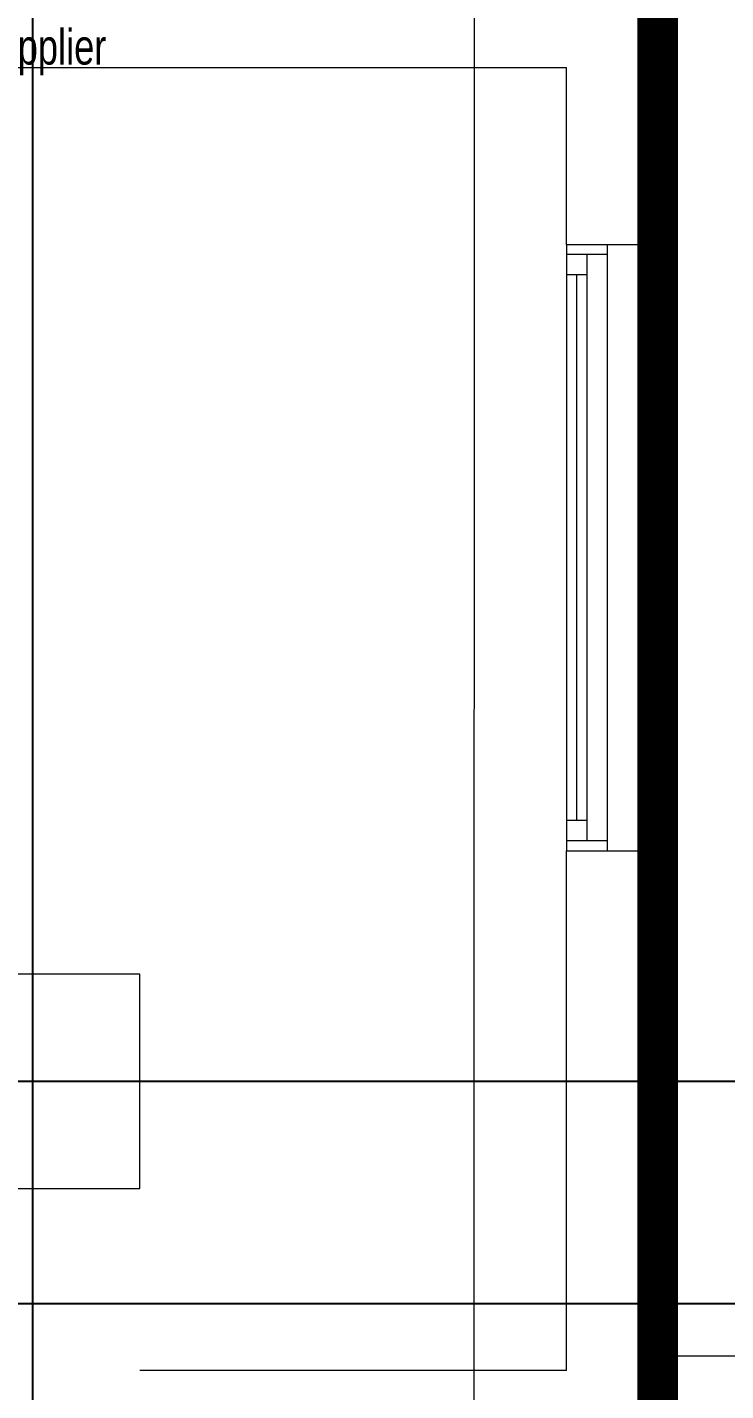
# Model space of a CAD drawing. Header units: metres. Extents: x 75097 to 220762, y -1557923 to -1361206.
# Drawn here: x 173700 to 175427, y -1426653 to -1423281 of the extents above; entities that cross this region are included whole.
import ezdxf

# ---------------------------------------------------------------- set-up
doc = ezdxf.new("R2010")
doc.units = ezdxf.units.M
doc.linetypes.add('DASHED2', pattern=[0.375, 0.25, -0.125])
doc.layers.get('0').update_dxf_attribs({"lineweight": 0})
for name, color, linetype, lineweight in [('A-100 - Copy$0$Aluminum', 8, 'Continuous', 0), ('A-100 - Copy$0$Medical Equipment and Furniture', 8, 'Continuous', 0), ('A-100 - Copy$0$Proj', 8, 'Continuous', 0), ('A-100 - Copy$0$Structure', 8, 'Continuous', 9), ('A-100 - Copy$0$Walls', 8, 'Continuous', 0)]:
    doc.layers.add(name, color=color, linetype=linetype, lineweight=lineweight)
doc.layers.add('A-100 - Copy$0$axes', color=8, linetype='Continuous')
doc.layers.add('E-POWR', color=7, linetype='Continuous', lineweight=9, true_color=0x4e7e3e)
doc.layers.add('EXF', color=7, linetype='Continuous', lineweight=0, true_color=0x4e7e3e)
doc.styles.add('A-100 - Copy$0$X3G_ENTITY_257CFD', font='swisscl.ttf', dxfattribs={"height": 200})

# ---------------------------------------------------------------- blocks, each defined once
blk = doc.blocks.new('GI-041_dwg__U120-3902841-GI-041')
at = {"layer": 'E-POWR', "flags": 128}
blk.add_lwpolyline([(0.2354, 0.1613), (0.2354, 0.0786), (0.1145, 0.0786)], dxfattribs=at)
blk.add_lwpolyline([(-0.1145, 0), (0.1145, 0), (0.1145, 0.1572), (-0.1145, 0.1572)], close=True, dxfattribs=at)
blk = doc.blocks.new('A-100 - Copy')
at = {"layer": 'A-100 - Copy$0$Aluminum'}
for p, q in [((175033.3, -1423817.7, 0), (175033.3, -1425317.7, 0)), ((175133.3, -1423817.7, 0), (175133.3, -1425317.7, 0)), ((175133.3, -1423842.7, 0), (175033.3, -1423842.7, 0)), ((175083.3, -1423842.7, 0), (175083.3, -1425292.7, 0)), ((175083.3, -1423892.7, 0), (175033.3, -1423892.7, 0)), ((175058.3, -1425242.7, 0), (175058.3, -1423892.7, 0)), ((175083.3, -1425242.7, 0), (175033.3, -1425242.7, 0)), ((175133.3, -1425292.7, 0), (175033.3, -1425292.7, 0))]:
    blk.add_line(p, q, dxfattribs=at)
at = {"layer": 'A-100 - Copy$0$axes'}
for p, q in [((173713.3, -1477303.3, 0), (173713.3, -1391762.7, 0)), ((178940.3, -1425887.7, 2.4), (96042.2, -1425887.7, 2.4)), ((178940.3, -1426437.7, 2.4), (96049.7, -1426437.7, 2.4))]:
    blk.add_line(p, q, dxfattribs=at)
at = {"layer": 'A-100 - Copy$0$Proj'}
blk.add_line((175258.3, -1425317.7, 0), (175258.3, -1423817.7, 0), dxfattribs=at)
at = {"layer": 'A-100 - Copy$0$Structure', "elevation": 0}
blk.add_lwpolyline([(173448.3, -1426152.7), (173978.3, -1426152.7), (173978.3, -1425622.7), (173448.3, -1425622.7)], close=True, dxfattribs=at)
at = {"layer": 'A-100 - Copy$0$Walls'}
for p, q in [((175258.3, -1423817.7, 0), (175258.3, -1422917.7, 0)), ((168262.2, -1423380.6, 0), (175033.3, -1423380.6, 0)), ((175033.3, -1423817.7, 0), (175033.3, -1423380.6, 0)), ((175033.3, -1423817.7, 0), (175258.3, -1423817.7, 0)), ((175033.3, -1426602.7, 0), (175033.3, -1425317.7, 0)), ((175033.3, -1425317.7, 0), (175258.3, -1425317.7, 0)), ((175258.3, -1426802.7, 0), (175258.3, -1425317.7, 0)), ((175033.3, -1426602.7, 0), (173978.3, -1426602.7, 0))]:
    blk.add_line(p, q, dxfattribs=at)
at = {"layer": 'A-100 - Copy$0$Medical Equipment and Furniture', "insert": (172422.6, -1423285.5, 0), "char_height": 87.473, "width": 3260.537, "attachment_point": 2, "style": 'A-100 - Copy$0$X3G_ENTITY_257CFD'}
blk.add_mtext('05 and 06 are wall mounted. Distance from FFL to be provided by supplier', dxfattribs=at)

msp = doc.modelspace()

# ---------------------------------------------------------------- linework, layer by layer
at = {"layer": 'E-POWR', "color": 240, "linetype": 'DASHED2', "ltscale": 500, "true_color": 0xf10e52, "const_width": 100, "elevation": 2.4}
msp.add_lwpolyline([(115298.3, -1413281.4), (159313.3, -1413281.4), (159393.3, -1448612.7), (173978.3, -1448457.7), (173978.3, -1433902.7), (175258.3, -1433902.7), (175258.3, -1404237.7), (173964.3, -1404237.7), (173978.3, -1396822.7), (166814.4, -1396822.7), (166814.4, -1395572.7), (144628.7, -1395572.7), (144628.7, -1391327.7), (116969, -1391327.7), (116997.3, -1391802.7)], dxfattribs=at)
at = {"layer": 'EXF', "color": 85}
msp.add_lwpolyline([(161785, -1395991.1), (161904.6, -1396128.5), (165976.8, -1396128.5), (165976.8, -1397607.5), (172947.6, -1397607.5), (173101.3, -1397241.1), (173200, -1397607.5), (173200, -1421773.1), (174564.6, -1421773.1), (174839.8, -1421910.7), (174805.1, -1421939.9), (174803.5, -1426913.3), (173771.1, -1426913.3), (173753.9, -1426896.1), (173737, -1426913), (164536.3, -1426913.3), (164536.3, -1420424.4)], dxfattribs=at)

# ---------------------------------------------------------------- block references
at = {"color": 85, "xscale": 2127.341102341351, "yscale": 2127.341102341351, "zscale": 2127.341102341351}
msp.add_blockref('GI-041_dwg__U120-3902841-GI-041', (175501.9, -1426901.8, 0), dxfattribs=at)

# ---------------------------------------------------------------- next in the draw order: block references
msp.add_blockref('A-100 - Copy', (0, 0))

doc.saveas('drawing.dxf')
